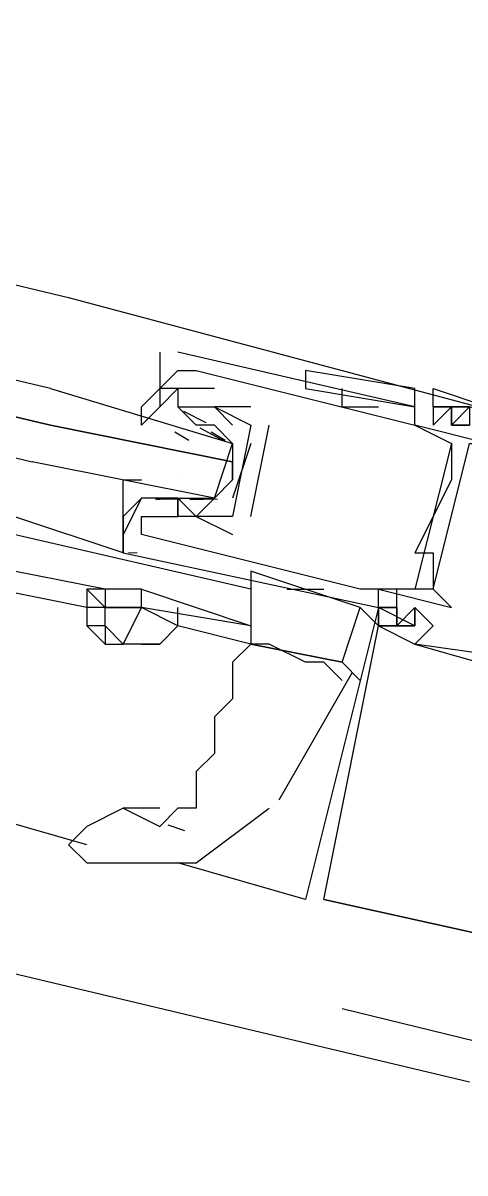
# Model space of a CAD drawing. Header units: feet. Extents: x -84 to 198, y -22 to 181.
# Drawn here: x 108.527 to 108.85, y 60.004 to 60.845 of the extents above; entities that cross this region are included whole.
import ezdxf

# ---------------------------------------------------------------- set-up
doc = ezdxf.new("R2010")
doc.units = ezdxf.units.FT
doc.layers.add('A-LINEA', color=7, linetype='CONTINUOUS')

msp = doc.modelspace()

# ---------------------------------------------------------------- linework, layer by layer
at = {"layer": 'A-LINEA'}
for p, q in [((100.5467, 62.0444), (108.8533, 60.0711)), ((104.84, 61.5244), (108.56, 60.6444)), ((108.56, 60.6444), (108.96, 60.5378)), ((108.6267, 60.6044), (108.6267, 60.5644)), ((108.6267, 60.6044), (108.6267, 60.6044)), ((108.64, 60.6044), (108.64, 60.6044)), ((108.64, 60.5911), (108.64, 60.5911)), ((108.6533, 60.5911), (108.6533, 60.5911)), ((108.7333, 60.5911), (108.7333, 60.5911)), ((108.6267, 60.5778), (108.6267, 60.5778)), ((108.6667, 60.5778), (108.6667, 60.5778)), ((108.7333, 60.5778), (108.8133, 60.5644)), ((108.7333, 60.5778), (108.8133, 60.5644)), ((108.76, 60.5644), (108.76, 60.5778)), ((108.8133, 60.5778), (108.8133, 60.5778)), ((108.8267, 60.5778), (108.8267, 60.5778)), ((108.8267, 60.5778), (108.8267, 60.5778)), ((108.8267, 60.5778), (108.8267, 60.5778)), ((108.6267, 60.5644), (108.6267, 60.5644)), ((108.64, 60.5644), (108.64, 60.5644)), ((108.6533, 60.5511), (108.64, 60.5644)), ((108.6533, 60.5644), (108.6533, 60.5644)), ((108.6667, 60.5644), (108.6667, 60.5644)), ((108.6667, 60.5644), (108.6667, 60.5644)), ((108.6933, 60.5644), (108.6933, 60.5644)), ((108.76, 60.5644), (108.7867, 60.5644)), ((108.7867, 60.5644), (108.7867, 60.5644)), ((108.8133, 60.5644), (108.8133, 60.5644)), ((108.8267, 60.5644), (108.8267, 60.5644)), ((108.8267, 60.5644), (108.8267, 60.5644)), ((108.8267, 60.5644), (108.8267, 60.5644)), ((108.8267, 60.5644), (108.8267, 60.5511)), ((108.6441, 60.5614), (108.6603, 60.553)), ((108.6378, 60.5463), (108.6479, 60.54)), ((108.6533, 60.5511), (108.6533, 60.5511)), ((108.6561, 60.5492), (108.6741, 60.5395)), ((108.6644, 60.5463), (108.6746, 60.54)), ((108.6667, 60.5511), (108.6667, 60.5511)), ((108.6933, 60.4844), (108.7067, 60.5511)), ((108.6933, 60.5511), (108.6933, 60.5511)), ((108.6933, 60.5511), (108.6933, 60.5511)), ((108.7067, 60.5511), (108.7067, 60.5511)), ((108.8133, 60.5511), (108.8133, 60.5511)), ((108.8133, 60.5511), (108.8133, 60.5511)), ((108.84, 60.5511), (108.84, 60.5511)), ((108.84, 60.5511), (108.84, 60.5511)), ((108.84, 60.5511), (108.84, 60.5511)), ((108.84, 60.5511), (108.8533, 60.5511)), ((108.68, 60.5378), (108.68, 60.5378)), ((108.6933, 60.5378), (108.68, 60.4978)), ((108.84, 60.5378), (108.8133, 60.4311)), ((108.84, 60.5378), (108.8133, 60.4311)), ((108.84, 60.5378), (108.8133, 60.4311)), ((108.84, 60.5378), (108.84, 60.5378)), ((108.68, 60.5111), (108.68, 60.5244)), ((108.64, 60.5111), (108.64, 60.5111)), ((108.84, 60.5111), (108.84, 60.5111)), ((108.6133, 60.4978), (108.6, 60.4711)), ((108.6133, 60.4978), (108.6133, 60.4978)), ((108.6418, 60.497), (108.6235, 60.4967)), ((108.6365, 60.4976), (108.6246, 60.4966)), ((108.6267, 60.4978), (108.6267, 60.4978)), ((108.6267, 60.4978), (108.64, 60.4978)), ((108.64, 60.4978), (108.64, 60.4978)), ((108.6689, 60.4969), (108.6486, 60.4964)), ((108.6632, 60.4976), (108.6513, 60.4966)), ((108.6533, 60.4978), (108.6533, 60.4978)), ((108.6133, 60.4844), (108.6133, 60.4844)), ((108.64, 60.4844), (108.64, 60.4844)), ((108.64, 60.4844), (108.64, 60.4844)), ((108.6533, 60.4844), (108.68, 60.4711)), ((108.6533, 60.4844), (108.6533, 60.4844)), ((108.68, 60.4844), (108.68, 60.4844)), ((108.68, 60.4844), (108.68, 60.4844)), ((108.6933, 60.4844), (108.6933, 60.4844)), ((108.6933, 60.4311), (108.52, 60.4711)), ((108.6, 60.4711), (108.6, 60.4711)), ((108.6133, 60.4711), (108.6133, 60.4711)), ((108.68, 60.4711), (108.68, 60.4711)), ((108.6, 60.4578), (108.6, 60.4578)), ((108.6101, 60.4576), (108.6039, 60.4577)), ((108.6101, 60.4576), (108.6039, 60.4577)), ((108.6101, 60.4576), (108.6039, 60.4577)), ((108.8133, 60.4578), (108.8133, 60.4578)), ((108.8267, 60.4578), (108.8267, 60.4578)), ((108.5867, 60.4311), (108.52, 60.4444)), ((108.7733, 60.4178), (108.6933, 60.4444)), ((108.5733, 60.4178), (108.5067, 60.4311)), ((108.5867, 60.4178), (108.5733, 60.4311)), ((108.5867, 60.4311), (108.5867, 60.4311)), ((108.72, 60.4311), (108.7467, 60.4311)), ((108.7733, 60.4311), (108.7733, 60.4311)), ((108.7867, 60.4311), (108.7867, 60.4311)), ((108.7867, 60.4311), (108.7867, 60.4311)), ((108.8, 60.4178), (108.8, 60.4311)), ((108.8, 60.4178), (108.8, 60.4311)), ((108.8, 60.4178), (108.8, 60.4311)), ((108.8133, 60.4311), (108.8133, 60.4311)), ((108.8267, 60.4311), (108.8267, 60.4311)), ((108.8267, 60.4311), (108.8267, 60.4311)), ((108.5867, 60.4178), (108.5733, 60.4178)), ((108.7867, 60.4044), (108.7733, 60.4178)), ((108.7867, 60.4178), (108.7867, 60.4178)), ((108.7867, 60.4178), (108.7867, 60.4178)), ((108.7867, 60.4178), (108.7867, 60.4178)), ((108.7867, 60.4178), (108.7867, 60.4178)), ((108.7867, 60.4178), (108.7867, 60.4178)), ((108.7867, 60.4178), (108.7867, 60.4178)), ((108.7867, 60.4178), (108.7867, 60.4178)), ((108.8, 60.4178), (108.8, 60.4178)), ((108.8, 60.4178), (108.8, 60.4178)), ((108.8, 60.4178), (108.8, 60.4178)), ((108.8133, 60.4178), (108.8133, 60.4178)), ((108.8133, 60.4178), (108.8133, 60.4178)), ((108.8133, 60.4178), (108.8133, 60.4178)), ((108.8133, 60.4178), (108.8133, 60.4178)), ((108.8133, 60.4178), (108.8133, 60.4178)), ((108.8133, 60.4178), (108.8133, 60.4178)), ((108.84, 60.4178), (108.84, 60.4178)), ((108.5867, 60.4044), (108.5733, 60.4044)), ((108.6933, 60.3911), (108.64, 60.4044)), ((108.6933, 60.4044), (108.6933, 60.3911)), ((108.7867, 60.4044), (108.7867, 60.4044)), ((108.7867, 60.4044), (108.7867, 60.4044)), ((108.7867, 60.4044), (108.7867, 60.4044)), ((108.7867, 60.4044), (108.7867, 60.4044)), ((108.7867, 60.4044), (108.7867, 60.4044)), ((108.7867, 60.4044), (108.7867, 60.4044)), ((108.8133, 60.4044), (108.8133, 60.4044)), ((108.8133, 60.4044), (108.8133, 60.4044)), ((108.8133, 60.4044), (108.8133, 60.4044)), ((108.8267, 60.4044), (108.8267, 60.4044)), ((108.8267, 60.4044), (108.8267, 60.4044)), ((108.8267, 60.4044), (108.8267, 60.4044)), ((108.5867, 60.3911), (108.5867, 60.3911)), ((108.6933, 60.3911), (108.6933, 60.3911)), ((108.6933, 60.3911), (108.6933, 60.3911)), ((108.8133, 60.3911), (108.8133, 60.3911)), ((108.8133, 60.3911), (108.8133, 60.3911)), ((108.8133, 60.3911), (108.8133, 60.3911)), ((108.8133, 60.3911), (108.8133, 60.3911)), ((108.8133, 60.3911), (108.8133, 60.3911)), ((108.8133, 60.3911), (108.8133, 60.3911)), ((108.7733, 60.3644), (108.76, 60.3778)), ((108.714, 60.2771), (108.7677, 60.3705)), ((108.5733, 60.2444), (108.48, 60.2711)), ((108.6267, 60.2711), (108.6, 60.2711)), ((108.6, 60.2711), (108.6267, 60.2578)), ((108.6326, 60.2588), (108.6449, 60.2547)), ((108.7333, 60.2044), (108.64, 60.2311)), ((108.6533, 60.2311), (108.6533, 60.2311)), ((108.7333, 60.2044), (108.7333, 60.2044)), ((108.7333, 60.2044), (108.7333, 60.2044)), ((108.7333, 60.2044), (108.7333, 60.2044)), ((108.7333, 60.2044), (108.7333, 60.2044)), ((108.7333, 60.2044), (108.7333, 60.2044)), ((108.7333, 60.2044), (108.7333, 60.2044)), ((108.7467, 60.2044), (108.8667, 60.1778)), ((108.7467, 60.2044), (108.7467, 60.2044)), ((108.7467, 60.2044), (108.7467, 60.2044)), ((108.7467, 60.2044), (108.8667, 60.1778)), ((108.7467, 60.2044), (108.7467, 60.2044)), ((108.7467, 60.2044), (108.7467, 60.2044)), ((108.7467, 60.2044), (108.8667, 60.1778)), ((108.7467, 60.2044), (108.7467, 60.2044)), ((108.7467, 60.2044), (108.7467, 60.2044)), ((109.2533, 60.0044), (108.76, 60.1244))]:
    msp.add_line(p, q, dxfattribs=at)
for points in [[(108.5467, 60.5778), (104.76, 61.4711), (104.76, 61.4578), (104.76, 61.4444), (108.5467, 60.5511), (104.76, 61.4444), (104.7467, 61.4311), (104.76, 61.4311), (108.5333, 60.5244)], [(108.8667, 60.5378), (108.8133, 60.5511), (108.8133, 60.5644), (108.64, 60.6044)], [(108.6667, 60.5778), (108.6267, 60.5778), (108.64, 60.5911), (108.6533, 60.5911), (108.8133, 60.5511), (108.84, 60.5378), (108.84, 60.5111), (108.8133, 60.4578), (108.8267, 60.4578), (108.8267, 60.4311), (108.8133, 60.4311), (108.7867, 60.4311), (108.7733, 60.4311)], [(108.8133, 60.5644), (108.8133, 60.5778), (108.7333, 60.5911), (108.7333, 60.5778)], [(108.5467, 60.5778), (108.68, 60.5378), (108.68, 60.5244), (108.5467, 60.5511), (108.68, 60.5244), (108.68, 60.5111), (108.6667, 60.4978), (108.5333, 60.5244)], [(108.6267, 60.5644), (108.6133, 60.5511), (108.6133, 60.5644), (108.6267, 60.5778), (108.6267, 60.5644), (108.64, 60.5778), (108.64, 60.5644), (108.6533, 60.5644), (108.6667, 60.5644), (108.68, 60.5511)], [(108.9333, 60.5111), (108.9467, 60.5378), (108.8533, 60.5644), (108.8533, 60.5511), (108.84, 60.5511), (108.8533, 60.5644), (108.8267, 60.5644), (108.8267, 60.5778), (108.9467, 60.5378), (108.9467, 60.5378)], [(108.9333, 60.5111), (108.9467, 60.5378), (108.8533, 60.5644), (108.8533, 60.5511), (108.84, 60.5511), (108.8533, 60.5644), (108.8267, 60.5644), (108.8267, 60.5778), (108.9467, 60.5378), (108.9467, 60.5378)], [(108.9333, 60.5111), (108.9467, 60.5378), (108.8533, 60.5644), (108.8533, 60.5511), (108.84, 60.5511), (108.8533, 60.5644), (108.8267, 60.5644), (108.8267, 60.5778), (108.9467, 60.5378), (108.9467, 60.5378)], [(108.6533, 60.5644), (108.6667, 60.5644), (108.6933, 60.5511), (108.68, 60.4844), (108.64, 60.4844), (108.64, 60.4978), (108.6267, 60.4978), (108.6267, 60.4978)], [(108.6933, 60.5644), (108.6667, 60.5644), (108.6667, 60.5644)], [(108.8267, 60.5511), (108.84, 60.5644), (108.8267, 60.5511)], [(108.8267, 60.5511), (108.84, 60.5644), (108.84, 60.5511), (108.84, 60.5644), (108.84, 60.5511), (108.8533, 60.5644)], [(108.8267, 60.5644), (108.8267, 60.5644), (108.8267, 60.5644), (108.8533, 60.5644), (108.8533, 60.5644), (108.8267, 60.5644)], [(108.84, 60.5511), (108.84, 60.5644), (108.84, 60.5511)], [(108.64, 60.4978), (108.6533, 60.4978), (108.6667, 60.4978), (108.68, 60.5378), (108.6667, 60.5511), (108.6533, 60.5511)], [(108.6, 60.4578), (108.7867, 60.4178), (108.7867, 60.4311), (108.84, 60.4178), (108.8267, 60.4311), (108.8533, 60.5378), (108.88, 60.5378)], [(108.6667, 60.4978), (108.6533, 60.4844), (108.64, 60.4978), (108.64, 60.4844), (108.64, 60.4978), (108.6267, 60.4978), (108.6133, 60.4978), (108.6, 60.4844), (108.6, 60.5111), (108.6133, 60.5111)], [(108.9333, 60.4978), (108.9067, 60.5111), (108.9067, 60.4978), (108.9067, 60.4711), (108.8933, 60.4444), (108.8933, 60.4178), (108.92, 60.4178), (108.9067, 60.3778), (108.8133, 60.3911), (108.8267, 60.4044), (108.8133, 60.4178), (108.8133, 60.4044), (108.7867, 60.4044), (108.7867, 60.4178), (108.8, 60.4178), (108.7867, 60.4178), (108.7333, 60.2044)], [(108.9333, 60.4978), (108.9067, 60.5111), (108.9067, 60.4978), (108.9067, 60.4711), (108.8933, 60.4444), (108.8933, 60.4178), (108.92, 60.4178), (108.9067, 60.3778), (108.8133, 60.3911), (108.8267, 60.4044), (108.8133, 60.4178), (108.8133, 60.4044), (108.7867, 60.4044), (108.7867, 60.4178), (108.8, 60.4178), (108.7867, 60.4178), (108.7333, 60.2044)], [(108.9333, 60.4978), (108.9067, 60.5111), (108.9067, 60.4978), (108.9067, 60.4711), (108.8933, 60.4444), (108.8933, 60.4178), (108.92, 60.4178), (108.9067, 60.3778), (108.8133, 60.3911), (108.8267, 60.4044), (108.8133, 60.4178), (108.8133, 60.4044), (108.7867, 60.4044), (108.7867, 60.4178), (108.8, 60.4178), (108.7867, 60.4178), (108.7333, 60.2044)], [(108.6, 60.4844), (108.6, 60.4844), (108.6, 60.4578), (108.52, 60.4844)], [(108.6, 60.4711), (108.6, 60.4578), (108.6, 60.4711), (108.6, 60.4844)], [(108.6, 60.4844), (108.6, 60.4844), (108.6, 60.4578)], [(108.6, 60.4711), (108.6, 60.4578), (108.6, 60.4711), (108.6, 60.4844)], [(108.6, 60.4844), (108.6, 60.4844), (108.6, 60.4578)], [(108.6, 60.4711), (108.6, 60.4578), (108.6, 60.4711), (108.6, 60.4844)], [(108.7733, 60.4311), (108.6133, 60.4711), (108.6133, 60.4844), (108.64, 60.4844), (108.64, 60.4844)], [(108.6933, 60.4444), (108.6933, 60.3911), (108.76, 60.3778), (108.7733, 60.4178)], [(108.5867, 60.4311), (108.5733, 60.4311), (108.5733, 60.4178), (108.5733, 60.4044), (108.5867, 60.3911)], [(108.6133, 60.4311), (108.5867, 60.4311), (108.5867, 60.4178), (108.5867, 60.4178), (108.6133, 60.4178), (108.5867, 60.4178)], [(108.6933, 60.4044), (108.6133, 60.4178), (108.6133, 60.4311), (108.6933, 60.4044)], [(108.6133, 60.4178), (108.6, 60.3911), (108.5867, 60.4044), (108.5867, 60.4178)], [(108.6267, 60.3911), (108.6, 60.3911), (108.6133, 60.4178)], [(108.6133, 60.3911), (108.6267, 60.3911), (108.64, 60.4044), (108.64, 60.4178)], [(108.64, 60.4044), (108.6133, 60.4178), (108.6133, 60.4178), (108.6133, 60.4178)], [(108.8, 60.4178), (108.8, 60.4178), (108.8, 60.4178), (108.8, 60.4044), (108.8133, 60.4178), (108.8133, 60.4044), (108.7867, 60.4178)], [(108.7867, 60.4178), (108.7867, 60.4044), (108.8133, 60.4044), (108.8133, 60.4044)], [(108.8, 60.4178), (108.8, 60.4178), (108.8, 60.4178), (108.8, 60.4044), (108.8133, 60.4178), (108.8133, 60.4044), (108.7867, 60.4178)], [(108.7867, 60.4178), (108.7867, 60.4044), (108.8133, 60.4044), (108.8133, 60.4044)], [(108.8, 60.4178), (108.8, 60.4178), (108.8, 60.4178), (108.8, 60.4044), (108.8133, 60.4178), (108.8133, 60.4044), (108.7867, 60.4178)], [(108.7867, 60.4178), (108.7867, 60.4044), (108.8133, 60.4044), (108.8133, 60.4044)], [(108.8, 60.4044), (108.8, 60.4178), (108.8, 60.4044), (108.8133, 60.4178), (108.8133, 60.4044), (108.8133, 60.4178)], [(108.8, 60.4044), (108.8, 60.4178), (108.8, 60.4044), (108.8133, 60.4178), (108.8133, 60.4044), (108.8133, 60.4178)], [(108.8, 60.4044), (108.8, 60.4178), (108.8, 60.4044), (108.8133, 60.4178), (108.8133, 60.4044), (108.8133, 60.4178)], [(108.5867, 60.4044), (108.5867, 60.3911), (108.6, 60.3911), (108.6, 60.3911), (108.6, 60.3911), (108.6, 60.3911)], [(108.76, 60.3644), (108.7467, 60.3778), (108.7333, 60.3778), (108.7067, 60.3911), (108.6933, 60.3911), (108.6933, 60.3911), (108.64, 60.4044)], [(108.88, 60.2578), (108.8667, 60.1778), (108.7467, 60.2044), (108.7867, 60.4044), (108.8133, 60.3911), (108.8133, 60.3911), (108.9067, 60.3644)], [(108.88, 60.2578), (108.8667, 60.1778), (108.7467, 60.2044), (108.7867, 60.4044), (108.8133, 60.3911), (108.8133, 60.3911), (108.9067, 60.3644)], [(108.88, 60.2578), (108.8667, 60.1778), (108.7467, 60.2044), (108.7867, 60.4044), (108.8133, 60.3911), (108.8133, 60.3911), (108.9067, 60.3644)], [(108.6133, 60.3911), (108.6, 60.3911), (108.6, 60.3911)], [(108.6933, 60.3911), (108.68, 60.3778), (108.68, 60.3511), (108.6667, 60.3378), (108.6667, 60.3244), (108.6667, 60.3111), (108.6533, 60.2978), (108.6533, 60.2844), (108.6533, 60.2711), (108.64, 60.2711), (108.6267, 60.2578)], [(108.6933, 60.3911), (108.6933, 60.3911), (108.76, 60.3778), (108.76, 60.3778), (108.6933, 60.3911), (108.6933, 60.3911), (108.6933, 60.3911)], [(108.6, 60.2711), (108.5733, 60.2578), (108.56, 60.2444), (108.5733, 60.2311)], [(108.5733, 60.2311), (108.5867, 60.2311), (108.6133, 60.2311), (108.6533, 60.2311), (108.7067, 60.2711)]]:
    msp.add_lwpolyline(points, dxfattribs=at)

doc.saveas('drawing.dxf')
